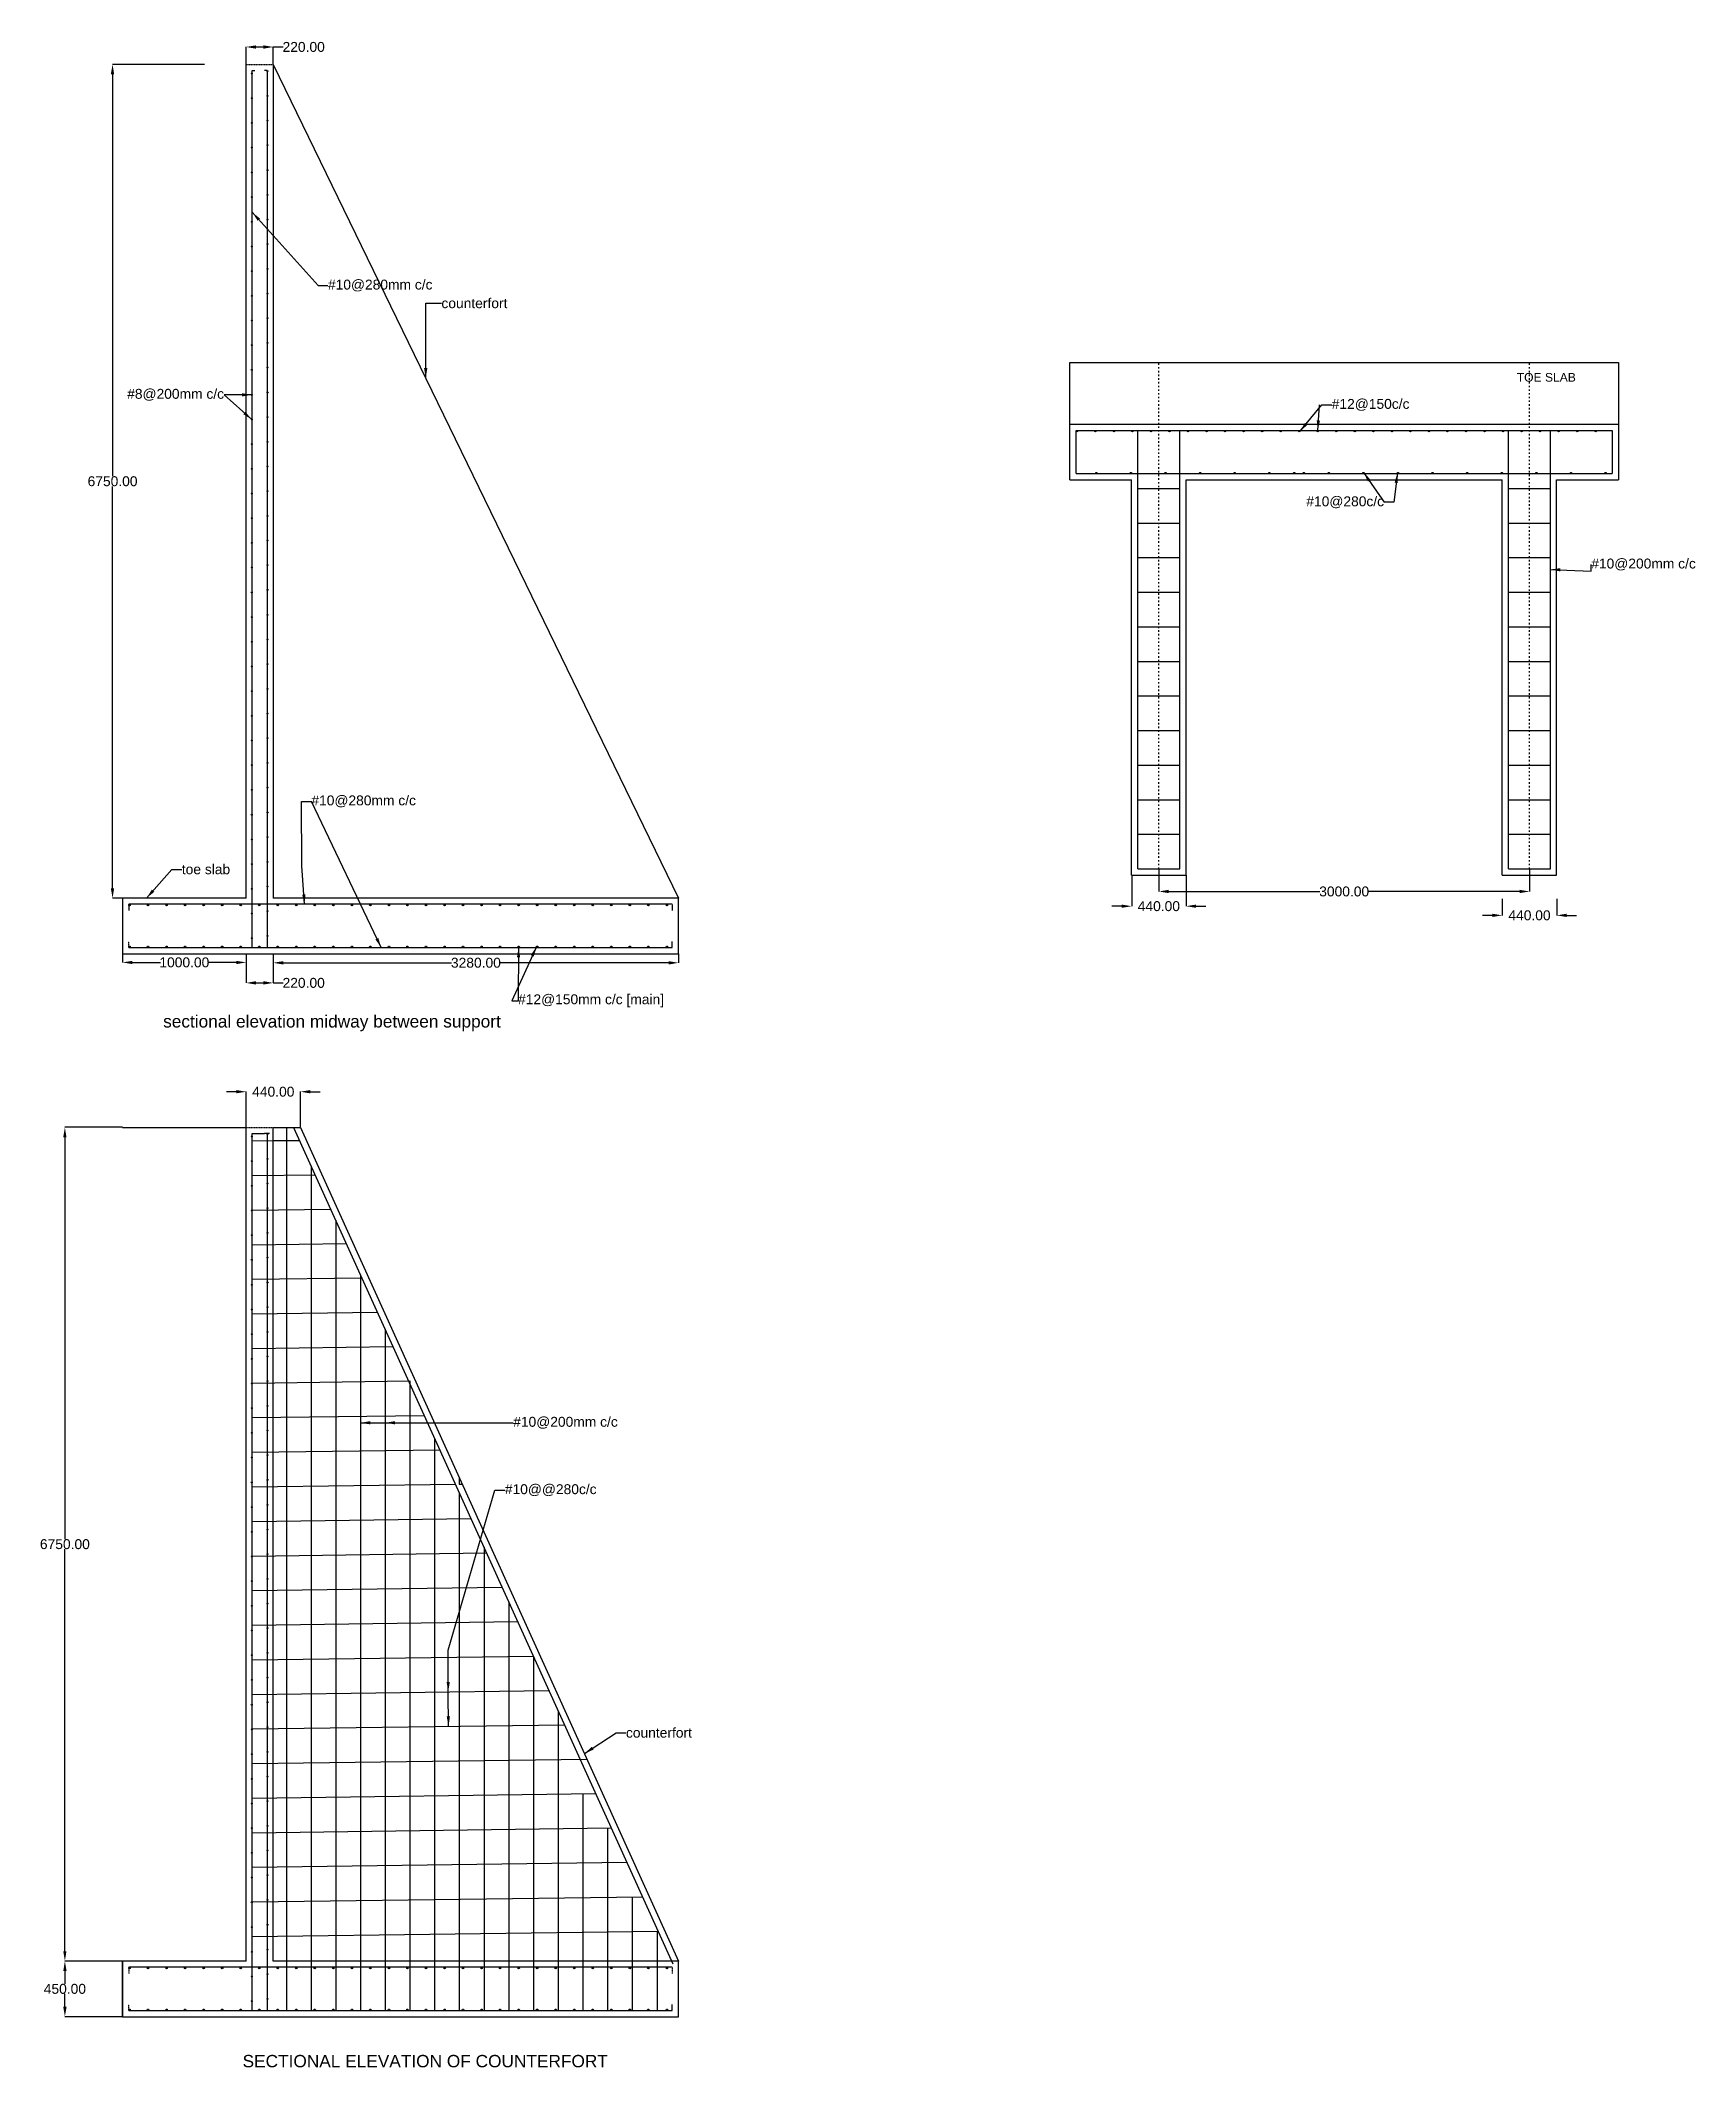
# Model space of a CAD drawing. Header units: inches. Extents: x -5 to 13390, y 13 to 16422.
import ezdxf

# ---------------------------------------------------------------- set-up
doc = ezdxf.new("R2010")
doc.units = ezdxf.units.IN
doc.header["$MEASUREMENT"] = 0
doc.linetypes.add('ACAD_ISO03W100', pattern=[30, 12, -18])
doc.linetypes.add('DASHEDX2', pattern=[1.5, 1, -0.5])
doc.styles.get("Standard").update_dxf_attribs({"font": 'arial.ttf'})
doc.dimstyles.get("Standard").update_dxf_attribs({"dimtxt": 40, "dimasz": 40, "dimexe": 0.18, "dimexo": 0.0625, "dimgap": 0.09, "dimtad": 0, "dimtih": 1, "dimtoh": 1, "dimzin": 0, "dimdsep": 46, "dimtxsty": 'Standard', "dimcen": 0.09, "dimadec": 0, "dimazin": 0, "dimtfac": 1, "dimtofl": 0, "dimtmove": 0, "dimatfit": 3, "dimfxl": 1, "dimtolj": 1, "dimtzin": 0, "dimarcsym": 0})

# ---------------------------------------------------------------- blocks, each defined once
blk = doc.blocks.new('*U57')
h = blk.add_hatch(color=256)
h.dxf.hatch_style = 1
h.paths.add_polyline_path([(24, -8, 1), (24, 0, 1)])
blk.add_circle((24, -4), 4)
blk = doc.blocks.new('*U58')
at = {"color": 0, "linetype": 'ByBlock', "lineweight": -2, "transparency": 16777216, "rotation": 270}
for p in [(1709, 16179), (1709, 15979), (1709, 15779), (1709, 15579), (1709, 15379), (1709, 15179), (1709, 14979), (1709, 14779), (1709, 14579), (1709, 14379), (1709, 14179), (1709, 13979), (1709, 13779), (1709, 13579), (1709, 13379), (1709, 13179), (1709, 12979), (1709, 12779), (1709, 12579), (1709, 12379), (1709, 12179), (1709, 11979), (1709, 11779), (1709, 11579), (1709, 11379), (1709, 11179), (1709, 10979), (1709, 10779), (1709, 10579), (1709, 10379), (1709, 10179), (1709, 9979), (1709, 9779), (1709, 9579), (1709, 9379), (1709, 9179)]:
    blk.add_blockref('*U57', p, dxfattribs=at)
blk = doc.blocks.new('*U44')
h = blk.add_hatch(color=256)
h.dxf.hatch_style = 1
h.paths.add_polyline_path([(5, 0, 1), (5, 8, 1)])
blk.add_circle((5, 4), 4)
blk = doc.blocks.new('*U46')
at = {"color": 0, "linetype": 'ByBlock', "lineweight": -2, "transparency": 16777216, "rotation": 270}
for p in [(1829, 16179), (1829, 15979), (1829, 15779), (1829, 15579), (1829, 15379), (1829, 15179), (1829, 14979), (1829, 14779), (1829, 14579), (1829, 14379), (1829, 14179), (1829, 13979), (1829, 13779), (1829, 13579), (1829, 13379), (1829, 13179), (1829, 12979), (1829, 12779), (1829, 12579), (1829, 12379), (1829, 12179), (1829, 11979), (1829, 11779), (1829, 11579), (1829, 11379), (1829, 11179), (1829, 10979), (1829, 10779), (1829, 10579), (1829, 10379), (1829, 10179), (1829, 9979), (1829, 9779), (1829, 9579), (1829, 9379), (1829, 9179)]:
    blk.add_blockref('*U44', p, dxfattribs=at)
blk = doc.blocks.new('*U47')
h = blk.add_hatch(color=256)
h.dxf.hatch_style = 1
h.paths.add_polyline_path([(0, -6, 1), (12, -6, 1)])
blk.add_circle((6, -6), 6)
blk = doc.blocks.new('*U48')
at = {"color": 0, "linetype": 'ByBlock', "lineweight": -2, "transparency": 16777216}
for p in [(709, 9429), (859, 9429), (1009, 9429), (1159, 9429), (1309, 9429), (1459, 9429), (1609, 9429), (1759, 9429), (1909, 9429), (2059, 9429), (2209, 9429), (2359, 9429), (2509, 9429), (2659, 9429), (2809, 9429), (2959, 9429), (3109, 9429), (3259, 9429), (3409, 9429), (3559, 9429), (3709, 9429), (3859, 9429), (4009, 9429), (4159, 9429), (4309, 9429), (4459, 9429), (4609, 9429), (4759, 9429), (4909, 9429), (5059, 9429)]:
    blk.add_blockref('*U47', p, dxfattribs=at)
blk = doc.blocks.new('*U49')
h = blk.add_hatch(color=256)
h.dxf.hatch_style = 1
h.paths.add_polyline_path([(0, 6, 1), (12, 6, 1)])
blk.add_circle((6, 6), 6)
blk = doc.blocks.new('*U50')
at = {"color": 0, "linetype": 'ByBlock', "lineweight": -2, "transparency": 16777216}
for p in [(709, 9079), (859, 9079), (1009, 9079), (1159, 9079), (1309, 9079), (1459, 9079), (1609, 9079), (1759, 9079), (1909, 9079), (2059, 9079), (2209, 9079), (2359, 9079), (2509, 9079), (2659, 9079), (2809, 9079), (2959, 9079), (3109, 9079), (3259, 9079), (3409, 9079), (3559, 9079), (3709, 9079), (3859, 9079), (4009, 9079), (4159, 9079), (4309, 9079), (4459, 9079), (4609, 9079), (4759, 9079), (4909, 9079), (5059, 9079)]:
    blk.add_blockref('*U49', p, dxfattribs=at)
blk = doc.blocks.new('*U51')
h = blk.add_hatch(color=256)
h.dxf.hatch_style = 1
h.paths.add_polyline_path([(24, -8, 1), (24, 0, 1)])
blk.add_circle((24, -4), 4)
blk = doc.blocks.new('*U52')
at = {"color": 0, "linetype": 'ByBlock', "lineweight": -2, "transparency": 16777216, "rotation": 270}
for p in [(1709, 7574), (1709, 7374), (1709, 7174), (1709, 6974), (1709, 6774), (1709, 6574), (1709, 6374), (1709, 6174), (1709, 5974), (1709, 5774), (1709, 5574), (1709, 5374), (1709, 5174), (1709, 4974), (1709, 4774), (1709, 4574), (1709, 4374), (1709, 4174), (1709, 3974), (1709, 3774), (1709, 3574), (1709, 3374), (1709, 3174), (1709, 2974), (1709, 2774), (1709, 2574), (1709, 2374), (1709, 2174), (1709, 1974), (1709, 1774), (1709, 1574), (1709, 1374), (1709, 1174), (1709, 974), (1709, 774), (1709, 574)]:
    blk.add_blockref('*U51', p, dxfattribs=at)
blk = doc.blocks.new('*U55')
h = blk.add_hatch(color=256)
h.dxf.hatch_style = 1
h.paths.add_polyline_path([(5, 0, 1), (5, 8, 1)])
blk.add_circle((5, 4), 4)
blk = doc.blocks.new('*U56')
at = {"color": 0, "linetype": 'ByBlock', "lineweight": -2, "transparency": 16777216, "rotation": 270}
for p in [(1829, 7574), (1829, 7374), (1829, 7174), (1829, 6974), (1829, 6774), (1829, 6574), (1829, 6374), (1829, 6174), (1829, 5974), (1829, 5774), (1829, 5574), (1829, 5374), (1829, 5174), (1829, 4974), (1829, 4774), (1829, 4574), (1829, 4374), (1829, 4174), (1829, 3974), (1829, 3774), (1829, 3574), (1829, 3374), (1829, 3174), (1829, 2974), (1829, 2774), (1829, 2574), (1829, 2374), (1829, 2174), (1829, 1974), (1829, 1774), (1829, 1574), (1829, 1374), (1829, 1174), (1829, 974), (1829, 774), (1829, 574)]:
    blk.add_blockref('*U55', p, dxfattribs=at)
blk = doc.blocks.new('*U59')
h = blk.add_hatch(color=256)
h.dxf.hatch_style = 1
h.paths.add_polyline_path([(0, -6, 1), (12, -6, 1)])
blk.add_circle((6, -6), 6)
blk = doc.blocks.new('*U60')
at = {"color": 0, "linetype": 'ByBlock', "lineweight": -2, "transparency": 16777216}
for p in [(709, 824), (859, 824), (1009, 824), (1159, 824), (1309, 824), (1459, 824), (1609, 824), (1759, 824), (1909, 824), (2059, 824), (2209, 824), (2359, 824), (2509, 824), (2659, 824), (2809, 824), (2959, 824), (3109, 824), (3259, 824), (3409, 824), (3559, 824), (3709, 824), (3859, 824), (4009, 824), (4159, 824), (4309, 824), (4459, 824), (4609, 824), (4759, 824), (4909, 824), (5059, 824)]:
    blk.add_blockref('*U59', p, dxfattribs=at)
blk = doc.blocks.new('*U53')
h = blk.add_hatch(color=256)
h.dxf.hatch_style = 1
h.paths.add_polyline_path([(0, 6, 1), (12, 6, 1)])
blk.add_circle((6, 6), 6)
blk = doc.blocks.new('*U54')
at = {"color": 0, "linetype": 'ByBlock', "lineweight": -2, "transparency": 16777216}
for p in [(709, 474), (859, 474), (1009, 474), (1159, 474), (1309, 474), (1459, 474), (1609, 474), (1759, 474), (1909, 474), (2059, 474), (2209, 474), (2359, 474), (2509, 474), (2659, 474), (2809, 474), (2959, 474), (3109, 474), (3259, 474), (3409, 474), (3559, 474), (3709, 474), (3859, 474), (4009, 474), (4159, 474), (4309, 474), (4459, 474), (4609, 474), (4759, 474), (4909, 474), (5059, 474)]:
    blk.add_blockref('*U53', p, dxfattribs=at)
blk = doc.blocks.new('*U61')
h = blk.add_hatch(color=256)
h.dxf.hatch_style = 1
h.paths.add_polyline_path([(169, -5, 1), (159, -5, 1)])
blk.add_circle((164, -5), 5)
blk = doc.blocks.new('*U62')
at = {"color": 0, "linetype": 'ByBlock', "lineweight": -2, "transparency": 16777216}
for p in [(75331, 18127), (75611, 18127), (75891, 18127), (76171, 18127)]:
    blk.add_blockref('*U61', p, dxfattribs=at)
blk = doc.blocks.new('*U63')
h = blk.add_hatch(color=256)
h.dxf.hatch_style = 1
h.paths.add_polyline_path([(169, -5, 1), (159, -5, 1)])
blk.add_circle((164, -5), 5)
blk = doc.blocks.new('*U64')
at = {"color": 0, "linetype": 'ByBlock', "lineweight": -2, "transparency": 16777216}
for p in [(75331, 18127), (75611, 18127), (75891, 18127), (76171, 18127)]:
    blk.add_blockref('*U63', p, dxfattribs=at)
blk = doc.blocks.new('*U65')
h = blk.add_hatch(color=256)
h.dxf.hatch_style = 1
h.paths.add_polyline_path([(169, -5, 1), (159, -5, 1)])
blk.add_circle((164, -5), 5)
blk = doc.blocks.new('*U66')
at = {"color": 0, "linetype": 'ByBlock', "lineweight": -2, "transparency": 16777216}
for p in [(75331, 18127), (75611, 18127), (75891, 18127), (76171, 18127)]:
    blk.add_blockref('*U65', p, dxfattribs=at)
blk = doc.blocks.new('*U67')
h = blk.add_hatch(color=256)
h.dxf.hatch_style = 1
h.paths.add_polyline_path([(169, -5, 1), (159, -5, 1)])
blk.add_circle((164, -5), 5)
blk = doc.blocks.new('*U68')
at = {"color": 0, "linetype": 'ByBlock', "lineweight": -2, "transparency": 16777216}
for p in [(75331, 18127), (75611, 18127), (75891, 18127), (76171, 18127)]:
    blk.add_blockref('*U67', p, dxfattribs=at)
blk = doc.blocks.new('*U69')
h = blk.add_hatch(color=256)
h.dxf.hatch_style = 1
h.paths.add_polyline_path([(169, -5, 1), (159, -5, 1)])
blk.add_circle((164, -5), 5)
blk = doc.blocks.new('*U70')
at = {"color": 0, "linetype": 'ByBlock', "lineweight": -2, "transparency": 16777216}
for p in [(75331, 18127), (75611, 18127), (75891, 18127), (76171, 18127)]:
    blk.add_blockref('*U69', p, dxfattribs=at)
blk = doc.blocks.new('*U71')
h = blk.add_hatch(color=256)
h.dxf.hatch_style = 1
h.paths.add_polyline_path([(169, -5, 1), (159, -5, 1)])
blk.add_circle((164, -5), 5)
blk = doc.blocks.new('*U72')
at = {"color": 0, "linetype": 'ByBlock', "lineweight": -2, "transparency": 16777216}
for p in [(75331, 18127), (75611, 18127), (75891, 18127), (76171, 18127)]:
    blk.add_blockref('*U71', p, dxfattribs=at)
blk = doc.blocks.new('*U73')
h = blk.add_hatch(color=256)
h.dxf.hatch_style = 1
h.paths.add_polyline_path([(0, -6, 1), (12, -6, 1)])
blk.add_circle((6, -6), 6)
blk = doc.blocks.new('*U74')
at = {"color": 0, "linetype": 'ByBlock', "lineweight": -2, "transparency": 16777216}
for p in [(8377, 13266), (8527, 13266), (8677, 13266), (8827, 13266), (8977, 13266), (9127, 13266), (9277, 13266), (9427, 13266), (9577, 13266), (9727, 13266), (9877, 13266), (10027, 13266), (10177, 13266), (10327, 13266), (10477, 13266), (10627, 13266), (10777, 13266), (10927, 13266), (11077, 13266), (11227, 13266), (11377, 13266), (11527, 13266), (11677, 13266), (11827, 13266), (11977, 13266), (12127, 13266), (12277, 13266), (12427, 13266), (12577, 13266)]:
    blk.add_blockref('*U73', p, dxfattribs=at)
blk = doc.blocks.new('*D78')
at = {"color": 0, "lineweight": -2, "transparency": 16777216}
for p, q in [((1321, 16229), (577, 16229)), ((578, 16149), (578, 12895)), ((578, 9559), (578, 12813)), ((1321, 9479), (577, 9479))]:
    blk.add_line(p, q, dxfattribs=at)
at = {"color": 0, "transparency": 16777216}
for points in [[(564, 16149), (591, 16149), (578, 16229)], [(564, 9559), (591, 9559), (578, 9479)]]:
    blk.add_solid(points, dxfattribs=at)
at = {"layer": 'Defpoints', "color": 0, "transparency": 16777216}
for p in [(578, 16229), (1321, 16229), (1321, 9479)]:
    blk.add_point(p, dxfattribs=at)
at = {"color": 0, "transparency": 16777216, "insert": (578, 12854), "char_height": 80, "attachment_point": 5}
blk.add_mtext('\\A1;6750.00', dxfattribs=at)
blk = doc.blocks.new('*D79')
at = {"color": 0, "lineweight": -2, "transparency": 16777216}
for p, q in [((659, 9029), (659, 8958)), ((1659, 9029), (1659, 8958)), ((739, 8959), (965, 8959)), ((1579, 8959), (1352, 8959))]:
    blk.add_line(p, q, dxfattribs=at)
at = {"color": 0, "transparency": 16777216}
for points in [[(739, 8972), (739, 8945), (659, 8959)], [(1579, 8972), (1579, 8945), (1659, 8959)]]:
    blk.add_solid(points, dxfattribs=at)
at = {"layer": 'Defpoints', "color": 0, "transparency": 16777216}
for p in [(659, 9029), (1659, 9029), (1659, 8959)]:
    blk.add_point(p, dxfattribs=at)
at = {"color": 0, "transparency": 16777216, "insert": (1159, 8959), "char_height": 80, "attachment_point": 5}
blk.add_mtext('\\A1;1000.00', dxfattribs=at)
blk = doc.blocks.new('*D75')
at = {"color": 0, "lineweight": -2, "transparency": 16777216}
for p, q in [((1659, 8958), (1659, 8793)), ((1879, 8958), (1879, 8793)), ((1739, 8793), (1799, 8793)), ((1879, 8793), (1959, 8793))]:
    blk.add_line(p, q, dxfattribs=at)
at = {"color": 0, "transparency": 16777216}
for points in [[(1739, 8807), (1739, 8780), (1659, 8793)], [(1799, 8807), (1799, 8780), (1879, 8793)]]:
    blk.add_solid(points, dxfattribs=at)
at = {"layer": 'Defpoints', "color": 0, "transparency": 16777216}
for p in [(1659, 8958), (1879, 8958), (1879, 8793)]:
    blk.add_point(p, dxfattribs=at)
at = {"color": 0, "transparency": 16777216, "insert": (2125, 8793), "char_height": 80, "attachment_point": 5}
blk.add_mtext('\\A1;220.00', dxfattribs=at)
blk = doc.blocks.new('*D80')
at = {"color": 0, "lineweight": -2, "transparency": 16777216}
for p, q in [((1879, 9029), (1879, 8955)), ((5159, 9029), (5159, 8955)), ((1959, 8956), (3322, 8956)), ((5079, 8956), (3716, 8956))]:
    blk.add_line(p, q, dxfattribs=at)
at = {"color": 0, "transparency": 16777216}
for points in [[(1959, 8969), (1959, 8942), (1879, 8956)], [(5079, 8969), (5079, 8942), (5159, 8956)]]:
    blk.add_solid(points, dxfattribs=at)
at = {"layer": 'Defpoints', "color": 0, "transparency": 16777216}
for p in [(1879, 9029), (5159, 9029), (5159, 8956)]:
    blk.add_point(p, dxfattribs=at)
at = {"color": 0, "transparency": 16777216, "insert": (3519, 8956), "char_height": 80, "attachment_point": 5}
blk.add_mtext('\\A1;3280.00', dxfattribs=at)
blk = doc.blocks.new('*D81')
at = {"color": 0, "lineweight": -2, "transparency": 16777216}
for p, q in [((1659, 16229), (1659, 16370)), ((1739, 16370), (1799, 16370)), ((1879, 16229), (1879, 16370)), ((1879, 16370), (1959, 16370))]:
    blk.add_line(p, q, dxfattribs=at)
at = {"color": 0, "transparency": 16777216}
for points in [[(1739, 16383), (1739, 16356), (1659, 16370)], [(1799, 16383), (1799, 16356), (1879, 16370)]]:
    blk.add_solid(points, dxfattribs=at)
at = {"layer": 'Defpoints', "color": 0, "transparency": 16777216}
for p in [(1879, 16370), (1659, 16229), (1879, 16229)]:
    blk.add_point(p, dxfattribs=at)
at = {"color": 0, "transparency": 16777216, "insert": (2125, 16370), "char_height": 80, "attachment_point": 5}
blk.add_mtext('\\A1;220.00', dxfattribs=at)
blk = doc.blocks.new('*D82')
at = {"color": 0, "lineweight": -2, "transparency": 16777216}
for p, q in [((659, 7624), (192, 7624)), ((192, 7544), (192, 4290)), ((192, 954), (192, 4208)), ((659, 874), (192, 874))]:
    blk.add_line(p, q, dxfattribs=at)
at = {"color": 0, "transparency": 16777216}
for points in [[(179, 7544), (205, 7544), (192, 7624)], [(179, 954), (205, 954), (192, 874)]]:
    blk.add_solid(points, dxfattribs=at)
at = {"layer": 'Defpoints', "color": 0, "transparency": 16777216}
for p in [(192, 7624), (659, 7624), (659, 874)]:
    blk.add_point(p, dxfattribs=at)
at = {"color": 0, "transparency": 16777216, "insert": (192, 4249), "char_height": 80, "attachment_point": 5}
blk.add_mtext('\\A1;6750.00', dxfattribs=at)
blk = doc.blocks.new('*D83')
at = {"color": 0, "lineweight": -2, "transparency": 16777216}
for p, q in [((659, 874), (192, 874)), ((192, 794), (192, 690)), ((192, 504), (192, 608)), ((659, 424), (192, 424))]:
    blk.add_line(p, q, dxfattribs=at)
at = {"color": 0, "transparency": 16777216}
for points in [[(179, 794), (206, 794), (192, 874)], [(179, 504), (206, 504), (192, 424)]]:
    blk.add_solid(points, dxfattribs=at)
at = {"layer": 'Defpoints', "color": 0, "transparency": 16777216}
for p in [(192, 874), (659, 874), (659, 424)]:
    blk.add_point(p, dxfattribs=at)
at = {"color": 0, "transparency": 16777216, "insert": (192, 649), "char_height": 80, "attachment_point": 5}
blk.add_mtext('\\A1;450.00', dxfattribs=at)
blk = doc.blocks.new('*D84')
at = {"color": 0, "lineweight": -2, "transparency": 16777216}
for p, q in [((1579, 7912), (1499, 7912)), ((1659, 7624), (1659, 7913)), ((2099, 7624), (2099, 7913)), ((2179, 7912), (2259, 7912))]:
    blk.add_line(p, q, dxfattribs=at)
at = {"color": 0, "transparency": 16777216}
for points in [[(1579, 7926), (1579, 7899), (1659, 7912)], [(2179, 7926), (2179, 7899), (2099, 7912)]]:
    blk.add_solid(points, dxfattribs=at)
at = {"layer": 'Defpoints', "color": 0, "transparency": 16777216}
for p in [(2099, 7912), (1659, 7624), (2099, 7624)]:
    blk.add_point(p, dxfattribs=at)
at = {"color": 0, "transparency": 16777216, "insert": (1879, 7912), "char_height": 80, "attachment_point": 5}
blk.add_mtext('\\A1;440.00', dxfattribs=at)
blk = doc.blocks.new('*D76')
at = {"color": 0, "lineweight": -2, "transparency": 16777216}
for p, q in [((9047, 9595), (9047, 9533)), ((9127, 9533), (10350, 9533)), ((11967, 9533), (10744, 9533)), ((12047, 9595), (12047, 9533))]:
    blk.add_line(p, q, dxfattribs=at)
at = {"color": 0, "transparency": 16777216}
for points in [[(9127, 9547), (9127, 9520), (9047, 9533)], [(11967, 9547), (11967, 9520), (12047, 9533)]]:
    blk.add_solid(points, dxfattribs=at)
at = {"layer": 'Defpoints', "color": 0, "transparency": 16777216}
for p in [(9047, 9595), (12047, 9595), (12047, 9533)]:
    blk.add_point(p, dxfattribs=at)
at = {"color": 0, "transparency": 16777216, "insert": (10547, 9533), "char_height": 80, "attachment_point": 5}
blk.add_mtext('\\A1;3000.00', dxfattribs=at)
blk = doc.blocks.new('*D85')
at = {"color": 0, "lineweight": -2, "transparency": 16777216}
for p, q in [((8827, 9666), (8827, 9414)), ((9267, 9666), (9267, 9414)), ((8747, 9414), (8667, 9414)), ((9347, 9414), (9427, 9414))]:
    blk.add_line(p, q, dxfattribs=at)
at = {"color": 0, "transparency": 16777216}
for points in [[(8747, 9427), (8747, 9401), (8827, 9414)], [(9347, 9427), (9347, 9401), (9267, 9414)]]:
    blk.add_solid(points, dxfattribs=at)
at = {"layer": 'Defpoints', "color": 0, "transparency": 16777216}
for p in [(8827, 9666), (9267, 9666), (9267, 9414)]:
    blk.add_point(p, dxfattribs=at)
at = {"color": 0, "transparency": 16777216, "insert": (9047, 9414), "char_height": 80, "attachment_point": 5}
blk.add_mtext('\\A1;440.00', dxfattribs=at)
blk = doc.blocks.new('*D77')
at = {"color": 0, "lineweight": -2, "transparency": 16777216}
for p, q in [((11827, 9475), (11827, 9340)), ((12267, 9475), (12267, 9340)), ((11747, 9340), (11667, 9340)), ((12347, 9340), (12427, 9340))]:
    blk.add_line(p, q, dxfattribs=at)
at = {"color": 0, "transparency": 16777216}
for points in [[(11747, 9353), (11747, 9327), (11827, 9340)], [(12347, 9353), (12347, 9327), (12267, 9340)]]:
    blk.add_solid(points, dxfattribs=at)
at = {"layer": 'Defpoints', "color": 0, "transparency": 16777216}
for p in [(11827, 9476), (12267, 9476), (12267, 9340)]:
    blk.add_point(p, dxfattribs=at)
at = {"color": 0, "transparency": 16777216, "insert": (12047, 9340), "char_height": 80, "attachment_point": 5}
blk.add_mtext('\\A1;440.00', dxfattribs=at)

msp = doc.modelspace()

# ---------------------------------------------------------------- linework, layer by layer
for p, q in [((1658.672, 9479.324), (1658.672, 16229.324)), ((1708.672, 9079.324), (1708.672, 16179.324)), ((1708.672, 16179.324), (1728.672, 16179.324)), ((1828.672, 16179.324), (1808.672, 16179.324)), ((1828.672, 16179.324), (1828.672, 9079.324)), ((1878.672, 16229.324), (1878.672, 9479.324)), ((1878.672, 16229.324), (5158.672, 9479.324)), ((8326.801, 13315.938), (8326.801, 13815.938)), ((8326.801, 13815.938), (12766.801, 13815.938)), ((12766.801, 13815.938), (12766.801, 13315.938)), ((8326.801, 12865.938), (8326.801, 13315.938)), ((8326.801, 13315.938), (9266.801, 13315.938)), ((9266.801, 13315.938), (11826.801, 13315.938)), ((11826.801, 13315.938), (12766.801, 13315.938)), ((12766.801, 13315.938), (12766.801, 12865.938)), ((8376.801, 12915.938), (8376.801, 13265.938)), ((8376.801, 13265.938), (12716.801, 13265.938)), ((8876.801, 9715.938), (8876.801, 13265.938)), ((9216.801, 9715.938), (9216.801, 13265.938)), ((11876.801, 9715.938), (11876.801, 13265.938)), ((12216.801, 9715.938), (12216.801, 13265.938)), ((12716.801, 13265.938), (12716.801, 12915.938)), ((8326.801, 12865.938), (8826.801, 12865.938)), ((8376.801, 12915.938), (12716.801, 12915.938)), ((8376.801, 12915.938), (8826.801, 12915.938)), ((8826.801, 9665.938), (8826.801, 12865.938)), ((9266.801, 9665.938), (9266.801, 12865.938)), ((9266.801, 12865.938), (11826.801, 12865.938)), ((11826.801, 9665.938), (11826.801, 12865.938)), ((12266.801, 9665.938), (12266.801, 12865.938)), ((12266.801, 12865.938), (12366.801, 12865.938)), ((12366.801, 12915.938), (12716.801, 12915.938)), ((12366.801, 12865.938), (12766.801, 12865.938)), ((8876.801, 12795.938), (9216.801, 12795.938)), ((11876.801, 12795.938), (12216.801, 12795.938)), ((8876.801, 12515.938), (9216.801, 12515.938)), ((11876.801, 12515.938), (12216.801, 12515.938)), ((8876.801, 12235.938), (9216.801, 12235.938)), ((11876.801, 12235.938), (12216.801, 12235.938)), ((8876.801, 11955.938), (9216.801, 11955.938)), ((11876.801, 11955.938), (12216.801, 11955.938)), ((8876.801, 11675.938), (9216.801, 11675.938)), ((11876.801, 11675.938), (12216.801, 11675.938)), ((8876.801, 11395.938), (9216.801, 11395.938)), ((11876.801, 11395.938), (12216.801, 11395.938)), ((8876.801, 11115.938), (9216.801, 11115.938)), ((11876.801, 11115.938), (12216.801, 11115.938)), ((8876.801, 10835.938), (9216.801, 10835.938)), ((11876.801, 10835.938), (12216.801, 10835.938)), ((8876.801, 10555.938), (9216.801, 10555.938)), ((11876.801, 10555.938), (12216.801, 10555.938)), ((8876.801, 10275.938), (9216.801, 10275.938)), ((11876.801, 10275.938), (12216.801, 10275.938)), ((8876.801, 9995.938), (9216.801, 9995.938)), ((11876.801, 9995.938), (12216.801, 9995.938)), ((8876.801, 9715.938), (9216.801, 9715.938)), ((9046.801, 9715.938), (9046.801, 9595.236)), ((11876.801, 9715.938), (12216.801, 9715.938)), ((12046.801, 9715.938), (12046.801, 9563.964)), ((8826.801, 9665.938), (9266.801, 9665.938)), ((8826.801, 9665.938), (9266.801, 9665.938)), ((9046.801, 9665.938), (9266.801, 9665.938)), ((11826.801, 9665.938), (12266.801, 9665.938)), ((1658.672, 9479.324), (658.672, 9479.324)), ((658.672, 9479.324), (658.672, 9029.324)), ((5108.672, 9429.324), (708.672, 9429.324)), ((5158.672, 9479.324), (1878.672, 9479.324)), ((5158.672, 9029.324), (5158.672, 9479.324)), ((658.672, 9029.324), (5158.672, 9029.324)), ((708.672, 9079.324), (5108.672, 9079.324)), ((5108.672, 9079.324), (5108.672, 9129.324)), ((658.672, 7623.891), (1658.672, 7623.891)), ((1658.672, 873.891), (1658.672, 7623.891)), ((1708.672, 473.891), (1708.672, 7573.891)), ((1708.672, 7573.891), (1728.672, 7573.891)), ((1728.672, 7573.891), (1808.672, 7573.891)), ((1847.378, 7573.891), (1808.672, 7573.891)), ((1828.672, 7573.891), (1828.672, 473.891)), ((1878.672, 873.891), (1878.672, 7623.891)), ((1878.672, 7623.891), (2098.672, 7623.891)), ((1984.825, 7623.891), (1984.825, 473.891)), ((2043.774, 7623.891), (5113.133, 853.246)), ((2098.672, 7623.891), (5158.672, 873.891)), ((1708.672, 7513.83), (1875.474, 7516.07)), ((1875.474, 7516.07), (2092.653, 7516.07)), ((1708.672, 7233.805), (2217.515, 7240.639)), ((2184.825, 7312.749), (2184.825, 473.891)), ((1708.672, 6953.779), (2343.692, 6962.309)), ((2384.825, 6871.572), (2384.825, 473.891)), ((1708.672, 6673.754), (2469.868, 6683.978)), ((1708.672, 6393.729), (2596.044, 6405.648)), ((2584.825, 6430.396), (2584.825, 473.891)), ((1708.672, 6113.704), (2722.221, 6127.317)), ((2784.825, 5989.22), (2784.825, 473.891)), ((1708.672, 5833.678), (2848.397, 5848.987)), ((1708.672, 5553.653), (2984.825, 5570.794)), ((2984.825, 5570.794), (2984.825, 473.891)), ((1708.672, 5273.628), (3100.75, 5292.326)), ((3184.825, 5106.867), (3184.825, 473.891)), ((1708.672, 4993.603), (3226.927, 5013.996)), ((3384.825, 4786.788), (3384.825, 4736.091)), ((1708.672, 4713.577), (3353.103, 4735.665)), ((3384.825, 4736.091), (3407.669, 4736.398)), ((3384.825, 4665.69), (3384.825, 473.891)), ((1708.672, 4433.552), (3479.28, 4457.335)), ((1708.672, 4153.527), (3605.456, 4179.004)), ((3584.825, 4224.514), (3584.825, 473.891)), ((1708.672, 3873.502), (3731.633, 3900.674)), ((3784.825, 3904.435), (3784.825, 3901.388)), ((3784.825, 3901.388), (3786.198, 3901.407)), ((3784.825, 3783.337), (3784.825, 473.891)), ((1708.672, 3593.476), (3857.809, 3622.343)), ((1708.672, 3313.451), (3984.825, 3344.024)), ((3984.825, 3344.024), (3984.825, 473.891)), ((1708.672, 3033.426), (4110.162, 3065.682)), ((4184.825, 2900.984), (4184.825, 473.891)), ((1708.672, 2753.401), (4236.339, 2787.352)), ((1708.672, 2473.375), (4417.081, 2509.754)), ((1708.672, 2193.35), (4488.692, 2230.691)), ((4384.825, 2229.296), (4384.825, 473.891)), ((1708.672, 1913.325), (4614.868, 1952.36)), ((4584.825, 1951.957), (4584.825, 473.891)), ((1708.672, 1633.299), (4741.045, 1674.03)), ((1708.672, 1353.274), (4867.221, 1395.699)), ((4784.825, 1394.593), (4784.825, 473.891)), ((1708.672, 1073.249), (4993.398, 1117.369)), ((4984.825, 1117.254), (4984.825, 473.891)), ((1658.672, 873.891), (658.672, 873.891)), ((658.672, 873.891), (658.672, 423.891)), ((658.672, 423.891), (658.672, 873.891)), ((658.672, 423.891), (658.672, 873.891)), ((5108.672, 823.891), (708.672, 823.891)), ((5158.672, 873.891), (1878.672, 873.891)), ((5158.672, 423.891), (5158.672, 873.891)), ((5108.672, 473.891), (5108.672, 523.891)), ((658.672, 423.891), (5158.672, 423.891)), ((708.672, 473.891), (5108.672, 473.891))]:
    msp.add_line(p, q)
at = {"linetype": 'DASHEDX2'}
for p, q in [((1658.672, 16229.324), (1878.672, 16229.324)), ((708.672, 9429.324), (708.672, 9379.324)), ((5108.672, 9429.324), (5108.672, 9379.324)), ((708.672, 9079.324), (708.672, 9129.324)), ((1658.672, 7623.891), (1878.672, 7623.891)), ((708.672, 823.891), (708.672, 773.891)), ((5108.672, 823.891), (5108.672, 773.891)), ((708.672, 473.891), (708.672, 523.891))]:
    msp.add_line(p, q, dxfattribs=at)
at = {"linetype": 'ACAD_ISO03W100'}
for p, q in [((9046.801, 9715.938), (9046.801, 13815.938)), ((12046.801, 9715.938), (12046.801, 13815.938))]:
    msp.add_line(p, q, dxfattribs=at)

# ---------------------------------------------------------------- block references
for name, p in [('*U58', (0, 0)), ('*U46', (0, 0)), ('*U74', (0, 0)), ('*U62', (-66954.229, -5200.748)), ('*U64', (-66114.229, -5200.748)), ('*U66', (-65352.254, -5200.748)), ('*U68', (-65072.254, -5200.748)), ('*U70', (-64232.254, -5200.748)), ('*U72', (-63672.254, -5200.748)), ('*U48', (0, 0)), ('*U50', (0, 0)), ('*U52', (0, 0)), ('*U56', (0, 0)), ('*U60', (0, 0)), ('*U54', (0, 0))]:
    msp.add_blockref(name, p)

# ---------------------------------------------------------------- texts
at = {"char_height": 80}
for s, insert, attachment_point in [('\\A1;', (1480.74, 15755.25), 6), ('#10@280mm c/c', (2321.34, 14438.499), 4), ('counterfort', (3239.848, 14295.052), 4), ('#8@200mm c/c', (1480.519, 13553.941), 6), ('#12@150c/c', (10446.336, 13472.491), 4), ('#10@280c/c', (10869.761, 12683.815), 6), ('#10@200mm c/c', (12546.84, 12179.996), 4), ('#10@280mm c/c', (2187.34, 10262.499), 4), ('\\A1;toe slab', (1138.684, 9712.289), 4), ('\\A1;', (3264.852, 8834.174), 4), ('#12@150mm c/c [main]', (3860.34, 8648.499), 4), ('#10@200mm c/c', (3820.964, 5231.999), 4), ('#10@@280c/c', (3753.34, 4686.499), 4), ('counterfort', (4733.34, 2722.499), 4)]:
    msp.add_mtext(s, dxfattribs=dict(at, insert=insert, attachment_point=attachment_point))
at = {"attachment_point": 1}
for s, width, insert, char_height in [('TOE SLAB', 892.47511, (11943.84, 13730.499), 70), ('sectional elevation midway between support', 3173.00777, (987.329, 8531.988), 100), ('SECTIONAL ELEVATION OF COUNTERFORT', 3726.55391, (1630.34, 114.499), 100)]:
    msp.add_mtext_dynamic_manual_height_columns(s, width=width, gutter_width=1, heights=[0], dxfattribs=dict(at, insert=insert, char_height=char_height))

# ---------------------------------------------------------------- dimensions: what is measured, and where the dimension line sits
for base, p1, p2, picture, middle in [((1878.672, 16369.595), (1658.672, 16229.324), (1878.672, 16229.324), '*D81', (2125.455, 16369.595)), ((9266.801, 9413.944), (8826.801, 9665.938), (9266.801, 9665.938), '*D85', (9046.801, 9413.944)), ((12046.801, 9533.177), (9046.801, 9595.236), (12046.801, 9595.236), '*D76', (10546.801, 9533.177)), ((12266.801, 9339.999), (11826.801, 9475.561), (12266.801, 9475.561), '*D77', (12046.801, 9339.999)), ((1658.672, 8958.566), (658.672, 9029.324), (1658.672, 9029.324), '*D79', (1158.672, 8958.566)), ((5158.672, 8955.53), (1878.672, 9029.324), (5158.672, 9029.324), '*D80', (3518.672, 8955.53)), ((1878.672, 8793.339), (1658.672, 8958.206), (1878.672, 8958.206), '*D75', (2125.455, 8793.339)), ((2098.672, 7912.486), (1658.672, 7623.891), (2098.672, 7623.891), '*D84', (1878.672, 7912.486))]:
    dim = msp.add_linear_dim(base=base, p1=p1, p2=p2, dimstyle='Standard', override={"dimscale": 2})
    dim.commit()
    dim.dimension.update_dxf_attribs({"geometry": picture, "text_midpoint": middle})
for base, p1, p2, picture, middle in [((577.662, 16229.324), (1320.78, 9479.324), (1320.78, 16229.324), '*D78', (577.662, 12854.324)), ((191.979, 7623.891), (658.672, 873.891), (658.672, 7623.891), '*D82', (191.979, 4248.891)), ((192.359, 873.891), (658.672, 423.891), (658.672, 873.891), '*D83', (192.359, 648.891))]:
    dim = msp.add_linear_dim(base=base, p1=p1, p2=p2, angle=90, dimstyle='Standard', override={"dimscale": 2})
    dim.commit()
    dim.dimension.update_dxf_attribs({"geometry": picture, "text_midpoint": middle})

# ---------------------------------------------------------------- leaders
at = {"annotation_type": 0, "has_hookline": 1}
for points, hookline_direction, text_width in [([(1708.672, 15031.499), (2241.16, 14438.499), (2321.16, 14438.499)], 0, 844.256), ([(3112.672, 13689.843), (3112.672, 14295.052), (3239.668, 14295.052)], 0, 529.059), ([(1704.452, 13553.941), (1480.699, 13553.941)], 1, 782.101), ([(10187.953, 13256.863), (10366.156, 13472.491), (10446.156, 13472.491)], 0, 627.012), ([(10977.63, 12920.936), (10949.941, 12683.815), (10869.941, 12683.815)], 1, 627.012), ([(2131.84, 9429.324), (2109.84, 9740.499), (2107.16, 10262.499), (2187.16, 10262.499)], 0, 844.256), ([(852.84, 9479.324), (1058.504, 9712.289), (1138.504, 9712.289)], 0, 384.884), ([(2584.825, 5231.999), (3820.784, 5231.999)], 0, 844.256), ([(2784.825, 5231.999), (3820.964, 5231.999)], 0, 31.05), ([(3294.943, 3054.732), (3294.943, 3391.606), (3673.16, 4686.499), (3753.16, 4686.499)], 0, 740.464), ([(4397.187, 2553.637), (4653.16, 2722.499), (4733.16, 2722.499)], 0, 529.059)]:
    msp.add_leader(points, dimstyle='Standard', override={"dimscale": 2}, dxfattribs=dict(at, hookline_direction=hookline_direction, text_width=text_width))
for points in [[(1704.452, 13353.941), (1480.699, 13553.941)], [(10332.801, 13265.938), (10346.156, 13472.491)], [(10704.209, 12925.933), (10869.941, 12683.815)], [(12216.801, 12140.499), (12546.84, 12127.499), (12546.84, 12179.996)], [(2751.84, 9079.324), (2187.34, 10262.499)], [(4008.672, 9085.324), (3810.34, 8648.499), (3860.16, 8648.499)], [(3864.753, 9079.325), (3860.34, 8648.499)], [(3297.069, 2774.736), (3293.308, 3054.71)]]:
    msp.add_leader(points, dimstyle='Standard', override={"dimscale": 2})

doc.saveas('drawing.dxf')
